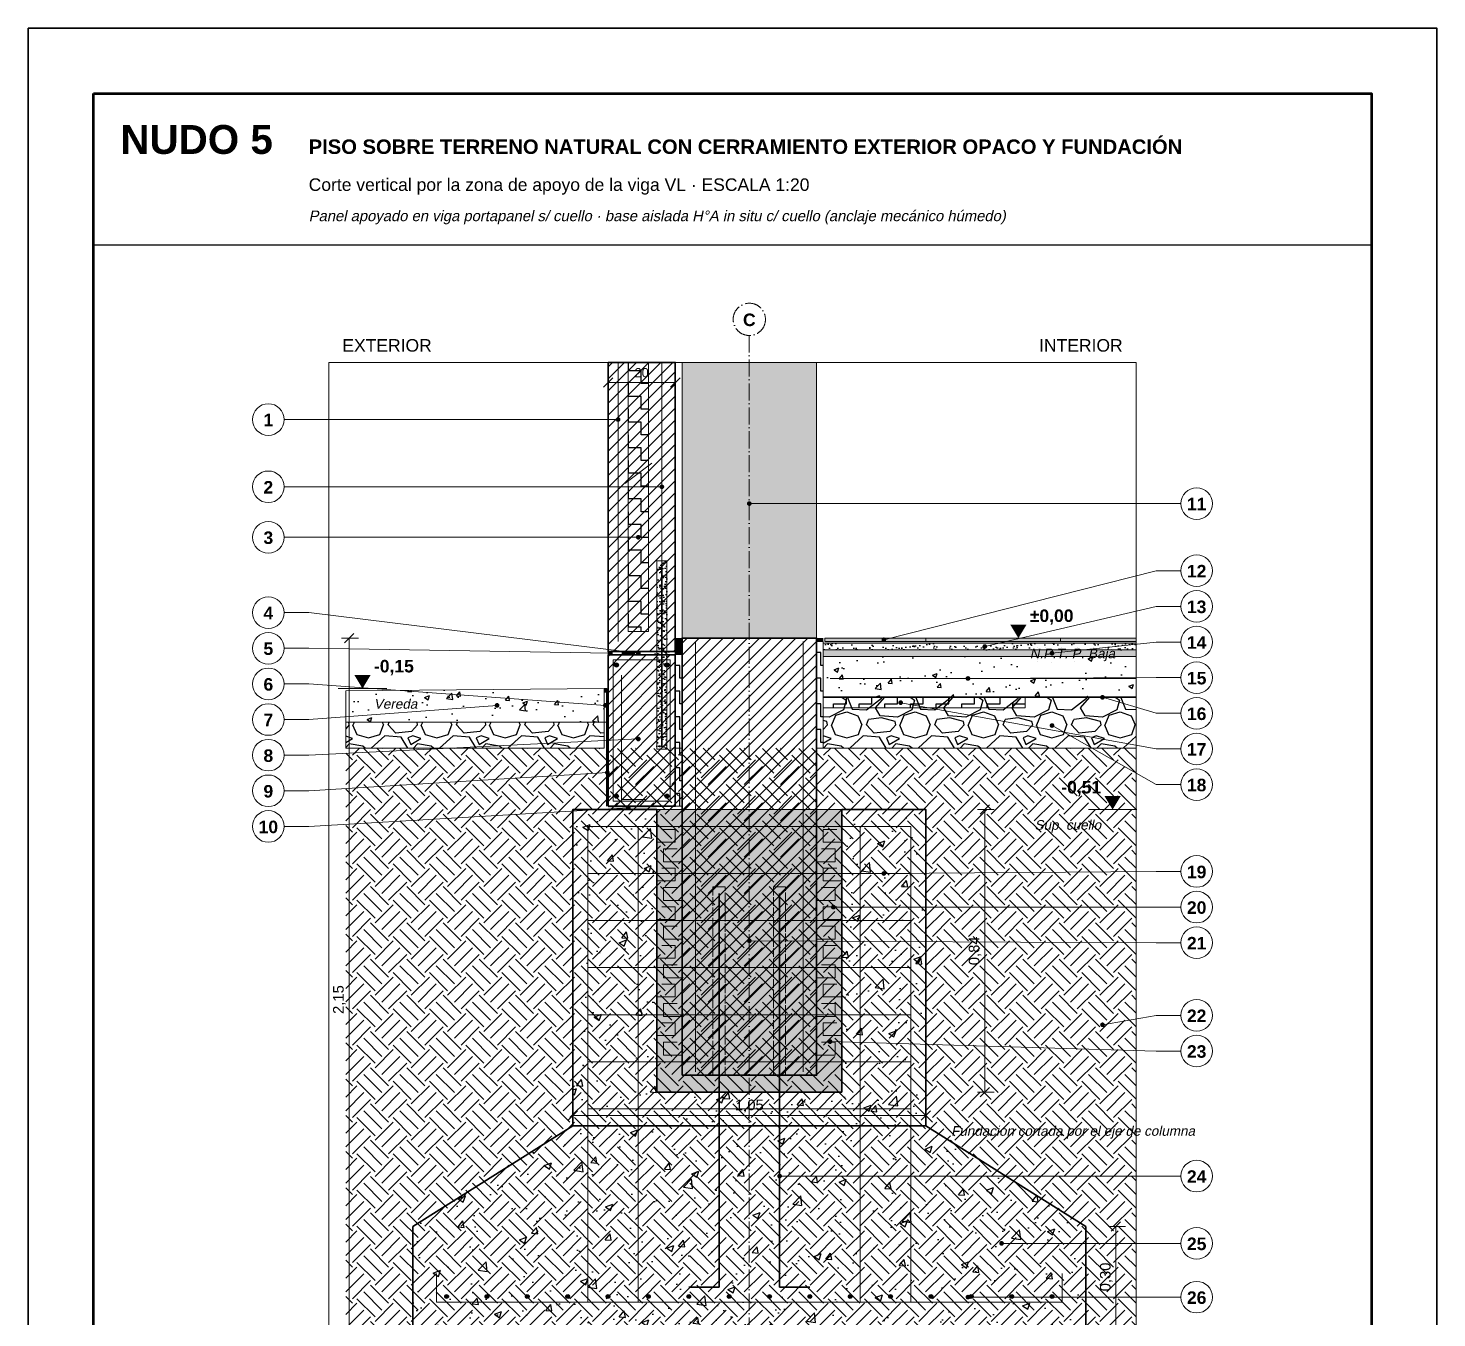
# Model space of a CAD drawing. Header units: millimetres. Extents: x 6 to 4194, y 6 to 5934.
# Drawn here: x 6 to 4194, y 2098 to 5934 of the extents above; entities that cross this region are included whole.
import ezdxf
from ezdxf.enums import TextEntityAlignment as Align

# ---------------------------------------------------------------- set-up
doc = ezdxf.new("R2010")
doc.units = ezdxf.units.MM
doc.header["$LTSCALE"] = 20
doc.linetypes.add('DASHDOT', pattern=[3.556, 2.54, -0.508, 0, -0.508])
doc.linetypes.add('DASHED', pattern=[1.524, 1.27, -0.254])
for name, color, linetype in [('A-AISLACION-EPS', 50, 'Continuous'), ('A-ARMADURAS', 14, 'Continuous'), ('A-BARRERAS-MEMBRANAS', 7, 'Continuous'), ('A-CONTORNOS', 7, 'Continuous'), ('A-GROUT', 251, 'Continuous'), ('A-HORMIGON-INSITU', 33, 'Continuous'), ('A-HORMIGON-PREMOLDEADO', 8, 'Continuous'), ('A-HORMIGON-SIMPLE', 9, 'Continuous'), ('A-MORTERO-CARPETAS', 252, 'Continuous'), ('A-NEOPRENO-SELLADORES', 7, 'Continuous'), ('A-PROYECCION-OCULTO', 8, 'DASHED'), ('A-SOLADOS', 31, 'Continuous'), ('A-TERRENO', 32, 'Continuous'), ('A-TOSCA', 42, 'Continuous'), ('A-VISTA', 8, 'Continuous'), ('X-COTAS', 3, 'Continuous'), ('X-EJES', 1, 'DASHDOT'), ('X-MARCO', 7, 'Continuous'), ('X-NIVELES', 7, 'Continuous'), ('X-REFERENCIAS', 1, 'Continuous'), ('X-TEXTOS', 7, 'Continuous')]:
    doc.layers.add(name, color=color, linetype=linetype)
doc.styles.add('ARIAL', font='arial.ttf')
doc.styles.add('ARIAL-B', font='arialbd.ttf')

msp = doc.modelspace()

# ---------------------------------------------------------------- hatches: boundary and pattern name
at = {"layer": 'A-AISLACION-EPS'}
h = msp.add_hatch(dxfattribs=at)
h.set_pattern_fill('ZIGZAG', color=256, scale=6, angle=90)
h.paths.add_polyline_path([(1790, 4940), (1790, 4140), (1850, 4140), (1850, 4940)])
h = msp.add_hatch(dxfattribs=at)
h.set_pattern_fill('ZIGZAG', color=256, scale=6, angle=90)
h.paths.add_polyline_path([(1930, 3793), (1950, 3793), (1950, 4110), (1930, 4110)])
h = msp.add_hatch(dxfattribs=at)
h.set_pattern_fill('ZIGZAG', color=256, scale=6, angle=90)
h.paths.add_polyline_path([(2350, 3793), (2370, 3793), (2370, 4110), (2350, 4110)])
h = msp.add_hatch(dxfattribs=at)
h.set_pattern_fill('ZIGZAG', color=256, scale=6, angle=90)
h.paths.add_polyline_path([(1718, 3870), (1726, 3870), (1726, 3970), (1718, 3970)])
h = msp.add_hatch(dxfattribs=at)
h.set_pattern_fill('ZIGZAG', color=256, scale=6)
h.paths.add_polyline_path([(2370, 3913), (2970, 3913), (2970, 3943), (2370, 3943)])
h = msp.add_hatch(dxfattribs=at)
h.set_pattern_fill('ZIGZAG', color=256, scale=6, angle=90)
h.paths.add_polyline_path([(1930, 3620), (1950, 3620), (1950, 3793), (1930, 3793)])
at = {"layer": 'A-ARMADURAS'}
h = msp.add_hatch(color=256, dxfattribs=at)
h.dxf.hatch_style = 1
h.paths.add_polyline_path([(1761, 4040), (1760.7, 4041.9), (1759.9, 4043.5), (1758.5, 4044.9), (1756.9, 4045.7), (1755, 4046), (1753.1, 4045.7), (1751.5, 4044.9), (1750.1, 4043.5), (1749.3, 4041.9), (1749, 4040), (1749.3, 4038.1), (1750.1, 4036.5), (1751.5, 4035.1), (1753.1, 4034.3), (1755, 4034), (1756.9, 4034.3), (1758.5, 4035.1), (1759.9, 4036.5), (1760.7, 4038.1)])
h = msp.add_hatch(color=256, dxfattribs=at)
h.dxf.hatch_style = 1
h.paths.add_polyline_path([(1911, 4040), (1910.7, 4041.9), (1909.9, 4043.5), (1908.5, 4044.9), (1906.9, 4045.7), (1905, 4046), (1903.1, 4045.7), (1901.5, 4044.9), (1900.1, 4043.5), (1899.3, 4041.9), (1899, 4040), (1899.3, 4038.1), (1900.1, 4036.5), (1901.5, 4035.1), (1903.1, 4034.3), (1905, 4034), (1906.9, 4034.3), (1908.5, 4035.1), (1909.9, 4036.5), (1910.7, 4038.1)])
h = msp.add_hatch(color=256, dxfattribs=at)
h.dxf.hatch_style = 1
h.paths.add_polyline_path([(1761, 3650), (1760.7, 3651.9), (1759.9, 3653.5), (1758.5, 3654.9), (1756.9, 3655.7), (1755, 3656), (1753.1, 3655.7), (1751.5, 3654.9), (1750.1, 3653.5), (1749.3, 3651.9), (1749, 3650), (1749.3, 3648.1), (1750.1, 3646.5), (1751.5, 3645.1), (1753.1, 3644.3), (1755, 3644), (1756.9, 3644.3), (1758.5, 3645.1), (1759.9, 3646.5), (1760.7, 3648.1)])
h = msp.add_hatch(color=256, dxfattribs=at)
h.dxf.hatch_style = 1
h.paths.add_polyline_path([(1911, 3650), (1910.7, 3651.9), (1909.9, 3653.5), (1908.5, 3654.9), (1906.9, 3655.7), (1905, 3656), (1903.1, 3655.7), (1901.5, 3654.9), (1900.1, 3653.5), (1899.3, 3651.9), (1899, 3650), (1899.3, 3648.1), (1900.1, 3646.5), (1901.5, 3645.1), (1903.1, 3644.3), (1905, 3644), (1906.9, 3644.3), (1908.5, 3645.1), (1909.9, 3646.5), (1910.7, 3648.1)])
h = msp.add_hatch(color=256, dxfattribs=at)
h.dxf.hatch_style = 1
h.paths.add_polyline_path([(1255.6, 2162), (1255.3, 2163.7), (1254.5, 2165.3), (1253.3, 2166.5), (1251.7, 2167.3), (1250, 2167.6), (1248.3, 2167.3), (1246.7, 2166.5), (1245.5, 2165.3), (1244.7, 2163.7), (1244.4, 2162), (1244.7, 2160.3), (1245.5, 2158.7), (1246.7, 2157.5), (1248.3, 2156.7), (1250, 2156.4), (1251.7, 2156.7), (1253.3, 2157.5), (1254.5, 2158.7), (1255.3, 2160.3)])
h = msp.add_hatch(color=256, dxfattribs=at)
h.dxf.hatch_style = 1
h.paths.add_polyline_path([(1375.6, 2162), (1375.3, 2163.7), (1374.5, 2165.3), (1373.3, 2166.5), (1371.7, 2167.3), (1370, 2167.6), (1368.3, 2167.3), (1366.7, 2166.5), (1365.5, 2165.3), (1364.7, 2163.7), (1364.4, 2162), (1364.7, 2160.3), (1365.5, 2158.7), (1366.7, 2157.5), (1368.3, 2156.7), (1370, 2156.4), (1371.7, 2156.7), (1373.3, 2157.5), (1374.5, 2158.7), (1375.3, 2160.3)])
h = msp.add_hatch(color=256, dxfattribs=at)
h.dxf.hatch_style = 1
h.paths.add_polyline_path([(1495.6, 2162), (1495.3, 2163.7), (1494.5, 2165.3), (1493.3, 2166.5), (1491.7, 2167.3), (1490, 2167.6), (1488.3, 2167.3), (1486.7, 2166.5), (1485.5, 2165.3), (1484.7, 2163.7), (1484.4, 2162), (1484.7, 2160.3), (1485.5, 2158.7), (1486.7, 2157.5), (1488.3, 2156.7), (1490, 2156.4), (1491.7, 2156.7), (1493.3, 2157.5), (1494.5, 2158.7), (1495.3, 2160.3)])
h = msp.add_hatch(color=256, dxfattribs=at)
h.dxf.hatch_style = 1
h.paths.add_polyline_path([(1615.6, 2162), (1615.3, 2163.7), (1614.5, 2165.3), (1613.3, 2166.5), (1611.7, 2167.3), (1610, 2167.6), (1608.3, 2167.3), (1606.7, 2166.5), (1605.5, 2165.3), (1604.7, 2163.7), (1604.4, 2162), (1604.7, 2160.3), (1605.5, 2158.7), (1606.7, 2157.5), (1608.3, 2156.7), (1610, 2156.4), (1611.7, 2156.7), (1613.3, 2157.5), (1614.5, 2158.7), (1615.3, 2160.3)])
h = msp.add_hatch(color=256, dxfattribs=at)
h.dxf.hatch_style = 1
h.paths.add_polyline_path([(1735.6, 2162), (1735.3, 2163.7), (1734.5, 2165.3), (1733.3, 2166.5), (1731.7, 2167.3), (1730, 2167.6), (1728.3, 2167.3), (1726.7, 2166.5), (1725.5, 2165.3), (1724.7, 2163.7), (1724.4, 2162), (1724.7, 2160.3), (1725.5, 2158.7), (1726.7, 2157.5), (1728.3, 2156.7), (1730, 2156.4), (1731.7, 2156.7), (1733.3, 2157.5), (1734.5, 2158.7), (1735.3, 2160.3)])
h = msp.add_hatch(color=256, dxfattribs=at)
h.dxf.hatch_style = 1
h.paths.add_polyline_path([(1855.6, 2162), (1855.3, 2163.7), (1854.5, 2165.3), (1853.3, 2166.5), (1851.7, 2167.3), (1850, 2167.6), (1848.3, 2167.3), (1846.7, 2166.5), (1845.5, 2165.3), (1844.7, 2163.7), (1844.4, 2162), (1844.7, 2160.3), (1845.5, 2158.7), (1846.7, 2157.5), (1848.3, 2156.7), (1850, 2156.4), (1851.7, 2156.7), (1853.3, 2157.5), (1854.5, 2158.7), (1855.3, 2160.3)])
h = msp.add_hatch(color=256, dxfattribs=at)
h.dxf.hatch_style = 1
h.paths.add_polyline_path([(1975.6, 2162), (1975.3, 2163.7), (1974.5, 2165.3), (1973.3, 2166.5), (1971.7, 2167.3), (1970, 2167.6), (1968.3, 2167.3), (1966.7, 2166.5), (1965.5, 2165.3), (1964.7, 2163.7), (1964.4, 2162), (1964.7, 2160.3), (1965.5, 2158.7), (1966.7, 2157.5), (1968.3, 2156.7), (1970, 2156.4), (1971.7, 2156.7), (1973.3, 2157.5), (1974.5, 2158.7), (1975.3, 2160.3)])
h = msp.add_hatch(color=256, dxfattribs=at)
h.dxf.hatch_style = 1
h.paths.add_polyline_path([(2095.6, 2162), (2095.3, 2163.7), (2094.5, 2165.3), (2093.3, 2166.5), (2091.7, 2167.3), (2090, 2167.6), (2088.3, 2167.3), (2086.7, 2166.5), (2085.5, 2165.3), (2084.7, 2163.7), (2084.4, 2162), (2084.7, 2160.3), (2085.5, 2158.7), (2086.7, 2157.5), (2088.3, 2156.7), (2090, 2156.4), (2091.7, 2156.7), (2093.3, 2157.5), (2094.5, 2158.7), (2095.3, 2160.3)])
h = msp.add_hatch(color=256, dxfattribs=at)
h.dxf.hatch_style = 1
h.paths.add_polyline_path([(2215.6, 2162), (2215.3, 2163.7), (2214.5, 2165.3), (2213.3, 2166.5), (2211.7, 2167.3), (2210, 2167.6), (2208.3, 2167.3), (2206.7, 2166.5), (2205.5, 2165.3), (2204.7, 2163.7), (2204.4, 2162), (2204.7, 2160.3), (2205.5, 2158.7), (2206.7, 2157.5), (2208.3, 2156.7), (2210, 2156.4), (2211.7, 2156.7), (2213.3, 2157.5), (2214.5, 2158.7), (2215.3, 2160.3)])
h = msp.add_hatch(color=256, dxfattribs=at)
h.dxf.hatch_style = 1
h.paths.add_polyline_path([(2335.6, 2162), (2335.3, 2163.7), (2334.5, 2165.3), (2333.3, 2166.5), (2331.7, 2167.3), (2330, 2167.6), (2328.3, 2167.3), (2326.7, 2166.5), (2325.5, 2165.3), (2324.7, 2163.7), (2324.4, 2162), (2324.7, 2160.3), (2325.5, 2158.7), (2326.7, 2157.5), (2328.3, 2156.7), (2330, 2156.4), (2331.7, 2156.7), (2333.3, 2157.5), (2334.5, 2158.7), (2335.3, 2160.3)])
h = msp.add_hatch(color=256, dxfattribs=at)
h.dxf.hatch_style = 1
h.paths.add_polyline_path([(2455.6, 2162), (2455.3, 2163.7), (2454.5, 2165.3), (2453.3, 2166.5), (2451.7, 2167.3), (2450, 2167.6), (2448.3, 2167.3), (2446.7, 2166.5), (2445.5, 2165.3), (2444.7, 2163.7), (2444.4, 2162), (2444.7, 2160.3), (2445.5, 2158.7), (2446.7, 2157.5), (2448.3, 2156.7), (2450, 2156.4), (2451.7, 2156.7), (2453.3, 2157.5), (2454.5, 2158.7), (2455.3, 2160.3)])
h = msp.add_hatch(color=256, dxfattribs=at)
h.dxf.hatch_style = 1
h.paths.add_polyline_path([(2575.6, 2162), (2575.3, 2163.7), (2574.5, 2165.3), (2573.3, 2166.5), (2571.7, 2167.3), (2570, 2167.6), (2568.3, 2167.3), (2566.7, 2166.5), (2565.5, 2165.3), (2564.7, 2163.7), (2564.4, 2162), (2564.7, 2160.3), (2565.5, 2158.7), (2566.7, 2157.5), (2568.3, 2156.7), (2570, 2156.4), (2571.7, 2156.7), (2573.3, 2157.5), (2574.5, 2158.7), (2575.3, 2160.3)])
h = msp.add_hatch(color=256, dxfattribs=at)
h.dxf.hatch_style = 1
h.paths.add_polyline_path([(2695.6, 2162), (2695.3, 2163.7), (2694.5, 2165.3), (2693.3, 2166.5), (2691.7, 2167.3), (2690, 2167.6), (2688.3, 2167.3), (2686.7, 2166.5), (2685.5, 2165.3), (2684.7, 2163.7), (2684.4, 2162), (2684.7, 2160.3), (2685.5, 2158.7), (2686.7, 2157.5), (2688.3, 2156.7), (2690, 2156.4), (2691.7, 2156.7), (2693.3, 2157.5), (2694.5, 2158.7), (2695.3, 2160.3)])
h = msp.add_hatch(color=256, dxfattribs=at)
h.dxf.hatch_style = 1
h.paths.add_polyline_path([(2815.6, 2162), (2815.3, 2163.7), (2814.5, 2165.3), (2813.3, 2166.5), (2811.7, 2167.3), (2810, 2167.6), (2808.3, 2167.3), (2806.7, 2166.5), (2805.5, 2165.3), (2804.7, 2163.7), (2804.4, 2162), (2804.7, 2160.3), (2805.5, 2158.7), (2806.7, 2157.5), (2808.3, 2156.7), (2810, 2156.4), (2811.7, 2156.7), (2813.3, 2157.5), (2814.5, 2158.7), (2815.3, 2160.3)])
h = msp.add_hatch(color=256, dxfattribs=at)
h.dxf.hatch_style = 1
h.paths.add_polyline_path([(2935.6, 2162), (2935.3, 2163.7), (2934.5, 2165.3), (2933.3, 2166.5), (2931.7, 2167.3), (2930, 2167.6), (2928.3, 2167.3), (2926.7, 2166.5), (2925.5, 2165.3), (2924.7, 2163.7), (2924.4, 2162), (2924.7, 2160.3), (2925.5, 2158.7), (2926.7, 2157.5), (2928.3, 2156.7), (2930, 2156.4), (2931.7, 2156.7), (2933.3, 2157.5), (2934.5, 2158.7), (2935.3, 2160.3)])
h = msp.add_hatch(color=256, dxfattribs=at)
h.dxf.hatch_style = 1
h.paths.add_polyline_path([(3055.6, 2162), (3055.3, 2163.7), (3054.5, 2165.3), (3053.3, 2166.5), (3051.7, 2167.3), (3050, 2167.6), (3048.3, 2167.3), (3046.7, 2166.5), (3045.5, 2165.3), (3044.7, 2163.7), (3044.4, 2162), (3044.7, 2160.3), (3045.5, 2158.7), (3046.7, 2157.5), (3048.3, 2156.7), (3050, 2156.4), (3051.7, 2156.7), (3053.3, 2157.5), (3054.5, 2158.7), (3055.3, 2160.3)])
at = {"layer": 'A-BARRERAS-MEMBRANAS', "true_color": 0x000000}
h = msp.add_hatch(color=18, dxfattribs=at)
h.dxf.hatch_style = 1
h.paths.add_polyline_path([(2370, 3943), (3300, 3943), (3300, 3945), (2370, 3945)])
at = {"layer": 'A-GROUT'}
h = msp.add_hatch(dxfattribs=at)
h.set_pattern_fill('AR-SAND', color=256, scale=0.4)
h.paths.add_polyline_path([(1875, 3790), (1905, 3790), (1905, 4350), (1875, 4350)])
h = msp.add_hatch(dxfattribs=at)
h.set_pattern_fill('AR-SAND', color=256, scale=0.4)
h.paths.add_polyline_path([(1875, 2770), (2425, 2770), (2425, 3610), (1875, 3610)])
at = {"layer": 'A-HORMIGON-INSITU'}
h = msp.add_hatch(dxfattribs=at)
h.set_pattern_fill('AR-CONC', color=256, scale=1.2)
h.paths.add_polyline_path([(1625, 2670), (2675, 2670), (2675, 3610), (2425, 3610), (2425, 2770), (1875, 2770), (1875, 3610), (1625, 3610)])
h = msp.add_hatch(dxfattribs=at)
h.set_pattern_fill('AR-CONC', color=256, scale=1.2)
h.paths.add_polyline_path([(1150, 2070), (3150, 2070), (3150, 2370), (2675, 2670), (1625, 2670), (1150, 2370)])
at = {"layer": 'A-HORMIGON-PREMOLDEADO'}
h = msp.add_hatch(dxfattribs=at)
h.set_pattern_fill('ANSI31', color=256, scale=8)
h.paths.add_polyline_path([(1730, 4940), (1730, 4080), (1930, 4080), (1930, 4940)])
h = msp.add_hatch(dxfattribs=at)
h.set_pattern_fill('ANSI31', color=256, scale=8)
h.paths.add_polyline_path([(1950, 2820), (2350, 2820), (2350, 4120), (1950, 4120)])
h = msp.add_hatch(dxfattribs=at)
h.set_pattern_fill('ANSI31', color=256, scale=8)
h.paths.add_polyline_path([(1730, 3620), (1930, 3620), (1930, 4070), (1730, 4070)])
at = {"layer": 'A-HORMIGON-SIMPLE'}
h = msp.add_hatch(dxfattribs=at)
h.set_pattern_fill('AR-CONC', color=256, scale=0.8)
h.paths.add_polyline_path([(2370, 3945), (3300, 3945), (3300, 4065), (2370, 4065)])
h = msp.add_hatch(dxfattribs=at)
h.set_pattern_fill('AR-CONC', color=256, scale=0.8)
h.paths.add_polyline_path([(950, 3870), (1718, 3870), (1718, 3970), (950, 3963)])
at = {"layer": 'A-MORTERO-CARPETAS'}
h = msp.add_hatch(dxfattribs=at)
h.set_pattern_fill('AR-SAND', color=256, scale=0.6)
h.paths.add_polyline_path([(2370, 4085), (3300, 4085), (3300, 4105), (2370, 4105)])
at = {"layer": 'A-MORTERO-CARPETAS', "true_color": 0x8d8d8d}
h = msp.add_hatch(color=252, dxfattribs=at)
h.dxf.hatch_style = 1
h.paths.add_polyline_path([(2375, 4105), (3300, 4105), (3300, 4110), (2375, 4110)])
at = {"layer": 'A-MORTERO-CARPETAS'}
h = msp.add_hatch(dxfattribs=at)
h.set_pattern_fill('AR-SAND', color=256, scale=0.6)
h.paths.add_polyline_path([(1730, 4070), (1930, 4070), (1930, 4080), (1730, 4080)])
h = msp.add_hatch(dxfattribs=at)
h.set_pattern_fill('AR-SAND', color=256, scale=0.4)
h.paths.add_polyline_path([(2370, 4065), (3300, 4065), (3300, 4085), (2370, 4085)])
at = {"layer": 'A-NEOPRENO-SELLADORES', "true_color": 0x111111}
h = msp.add_hatch(color=250, dxfattribs=at)
h.dxf.hatch_style = 1
h.paths.add_polyline_path([(1930, 4070), (1950, 4070), (1950, 4120), (1930, 4120)])
h = msp.add_hatch(color=250, dxfattribs=at)
h.dxf.hatch_style = 1
h.paths.add_polyline_path([(1930, 4110), (1950, 4110), (1950, 4120), (1930, 4120)])
h = msp.add_hatch(color=250, dxfattribs=at)
h.dxf.hatch_style = 1
h.paths.add_polyline_path([(2350, 4110), (2370, 4110), (2370, 4120), (2350, 4120)])
h = msp.add_hatch(color=250, dxfattribs=at)
h.dxf.hatch_style = 1
h.paths.add_polyline_path([(1730, 4070), (1744, 4070), (1744, 4080), (1730, 4080)])
h = msp.add_hatch(color=250, dxfattribs=at)
h.dxf.hatch_style = 1
h.paths.add_polyline_path([(1770, 4070), (1810, 4070), (1810, 4080), (1770, 4080)])
h = msp.add_hatch(color=250, dxfattribs=at)
h.dxf.hatch_style = 1
h.paths.add_polyline_path([(1718, 3958), (1726, 3958), (1726, 3970), (1718, 3970)])
h = msp.add_hatch(color=250, dxfattribs=at)
h.dxf.hatch_style = 1
h.paths.add_polyline_path([(1730, 3610), (1875, 3610), (1875, 3620), (1730, 3620)])
at = {"layer": 'A-SOLADOS', "true_color": 0xcdbb9c}
h = msp.add_hatch(color=9, dxfattribs=at)
h.dxf.hatch_style = 1
h.paths.add_polyline_path([(2375, 4110), (3300, 4110), (3300, 4120), (2375, 4120)])
at = {"layer": 'A-TERRENO'}
h = msp.add_hatch(dxfattribs=at)
h.set_pattern_fill('EARTH', color=256, scale=12, angle=45)
h.paths.add_polyline_path([(950, 1940), (3300, 1940), (3300, 3793), (950, 3793)])
at = {"layer": 'A-TOSCA'}
h = msp.add_hatch(dxfattribs=at)
h.set_pattern_fill('GRAVEL', color=256, scale=8)
h.paths.add_polyline_path([(2370, 3793), (3300, 3793), (3300, 3943), (2370, 3943)])
h = msp.add_hatch(dxfattribs=at)
h.set_pattern_fill('GRAVEL', color=256, scale=8)
h.paths.add_polyline_path([(950, 3793), (1718, 3793), (1718, 3870), (950, 3870)])
at = {"layer": 'A-VISTA', "true_color": 0xeceeef}
h = msp.add_hatch(color=7, dxfattribs=at)
h.dxf.hatch_style = 1
h.paths.add_polyline_path([(1950, 4940), (1950, 4120), (2350, 4120), (2350, 4940)])
at = {"layer": 'X-NIVELES'}
h = msp.add_hatch(color=7, dxfattribs=at)
h.dxf.hatch_style = 1
h.paths.add_polyline_path([(2950, 4120), (2926, 4160), (2974, 4160)])
h = msp.add_hatch(color=7, dxfattribs=at)
h.dxf.hatch_style = 1
h.paths.add_polyline_path([(1000, 3970), (976, 4010), (1024, 4010)])
h = msp.add_hatch(color=7, dxfattribs=at)
h.dxf.hatch_style = 1
h.paths.add_polyline_path([(3230, 3610), (3206, 3650), (3254, 3650)])
at = {"layer": 'X-REFERENCIAS'}
h = msp.add_hatch(color=7, dxfattribs=at)
h.dxf.hatch_style = 1
h.paths.add_polyline_path([(1767, 4770), (1766.7, 4772.2), (1765.7, 4774.1), (1764.1, 4775.7), (1762.2, 4776.7), (1760, 4777), (1757.8, 4776.7), (1755.9, 4775.7), (1754.3, 4774.1), (1753.3, 4772.2), (1753, 4770), (1753.3, 4767.8), (1754.3, 4765.9), (1755.9, 4764.3), (1757.8, 4763.3), (1760, 4763), (1762.2, 4763.3), (1764.1, 4764.3), (1765.7, 4765.9), (1766.7, 4767.8)])
h = msp.add_hatch(color=7, dxfattribs=at)
h.dxf.hatch_style = 1
h.paths.add_polyline_path([(1897, 4570), (1896.7, 4572.2), (1895.7, 4574.1), (1894.1, 4575.7), (1892.2, 4576.7), (1890, 4577), (1887.8, 4576.7), (1885.9, 4575.7), (1884.3, 4574.1), (1883.3, 4572.2), (1883, 4570), (1883.3, 4567.8), (1884.3, 4565.9), (1885.9, 4564.3), (1887.8, 4563.3), (1890, 4563), (1892.2, 4563.3), (1894.1, 4564.3), (1895.7, 4565.9), (1896.7, 4567.8)])
h = msp.add_hatch(color=7, dxfattribs=at)
h.dxf.hatch_style = 1
h.paths.add_polyline_path([(2157, 4520), (2156.7, 4522.2), (2155.7, 4524.1), (2154.1, 4525.7), (2152.2, 4526.7), (2150, 4527), (2147.8, 4526.7), (2145.9, 4525.7), (2144.3, 4524.1), (2143.3, 4522.2), (2143, 4520), (2143.3, 4517.8), (2144.3, 4515.9), (2145.9, 4514.3), (2147.8, 4513.3), (2150, 4513), (2152.2, 4513.3), (2154.1, 4514.3), (2155.7, 4515.9), (2156.7, 4517.8)])
h = msp.add_hatch(color=7, dxfattribs=at)
h.dxf.hatch_style = 1
h.paths.add_polyline_path([(1827, 4420), (1826.7, 4422.2), (1825.7, 4424.1), (1824.1, 4425.7), (1822.2, 4426.7), (1820, 4427), (1817.8, 4426.7), (1815.9, 4425.7), (1814.3, 4424.1), (1813.3, 4422.2), (1813, 4420), (1813.3, 4417.8), (1814.3, 4415.9), (1815.9, 4414.3), (1817.8, 4413.3), (1820, 4413), (1822.2, 4413.3), (1824.1, 4414.3), (1825.7, 4415.9), (1826.7, 4417.8)])
h = msp.add_hatch(color=7, dxfattribs=at)
h.dxf.hatch_style = 1
h.paths.add_polyline_path([(2557, 4115), (2556.7, 4117.2), (2555.7, 4119.1), (2554.1, 4120.7), (2552.2, 4121.7), (2550, 4122), (2547.8, 4121.7), (2545.9, 4120.7), (2544.3, 4119.1), (2543.3, 4117.2), (2543, 4115), (2543.3, 4112.8), (2544.3, 4110.9), (2545.9, 4109.3), (2547.8, 4108.3), (2550, 4108), (2552.2, 4108.3), (2554.1, 4109.3), (2555.7, 4110.9), (2556.7, 4112.8)])
h = msp.add_hatch(color=7, dxfattribs=at)
h.dxf.hatch_style = 1
h.paths.add_polyline_path([(1744, 4075), (1743.7, 4077.2), (1742.7, 4079.1), (1741.1, 4080.7), (1739.2, 4081.7), (1737, 4082), (1734.8, 4081.7), (1732.9, 4080.7), (1731.3, 4079.1), (1730.3, 4077.2), (1730, 4075), (1730.3, 4072.8), (1731.3, 4070.9), (1732.9, 4069.3), (1734.8, 4068.3), (1737, 4068), (1739.2, 4068.3), (1741.1, 4069.3), (1742.7, 4070.9), (1743.7, 4072.8)])
h = msp.add_hatch(color=7, dxfattribs=at)
h.dxf.hatch_style = 1
h.paths.add_polyline_path([(1827, 4075), (1826.7, 4077.2), (1825.7, 4079.1), (1824.1, 4080.7), (1822.2, 4081.7), (1820, 4082), (1817.8, 4081.7), (1815.9, 4080.7), (1814.3, 4079.1), (1813.3, 4077.2), (1813, 4075), (1813.3, 4072.8), (1814.3, 4070.9), (1815.9, 4069.3), (1817.8, 4068.3), (1820, 4068), (1822.2, 4068.3), (1824.1, 4069.3), (1825.7, 4070.9), (1826.7, 4072.8)])
h = msp.add_hatch(color=7, dxfattribs=at)
h.dxf.hatch_style = 1
h.paths.add_polyline_path([(2857, 4095), (2856.7, 4097.2), (2855.7, 4099.1), (2854.1, 4100.7), (2852.2, 4101.7), (2850, 4102), (2847.8, 4101.7), (2845.9, 4100.7), (2844.3, 4099.1), (2843.3, 4097.2), (2843, 4095), (2843.3, 4092.8), (2844.3, 4090.9), (2845.9, 4089.3), (2847.8, 4088.3), (2850, 4088), (2852.2, 4088.3), (2854.1, 4089.3), (2855.7, 4090.9), (2856.7, 4092.8)])
h = msp.add_hatch(color=7, dxfattribs=at)
h.dxf.hatch_style = 1
h.paths.add_polyline_path([(3057, 4075), (3056.7, 4077.2), (3055.7, 4079.1), (3054.1, 4080.7), (3052.2, 4081.7), (3050, 4082), (3047.8, 4081.7), (3045.9, 4080.7), (3044.3, 4079.1), (3043.3, 4077.2), (3043, 4075), (3043.3, 4072.8), (3044.3, 4070.9), (3045.9, 4069.3), (3047.8, 4068.3), (3050, 4068), (3052.2, 4068.3), (3054.1, 4069.3), (3055.7, 4070.9), (3056.7, 4072.8)])
h = msp.add_hatch(color=7, dxfattribs=at)
h.dxf.hatch_style = 1
h.paths.add_polyline_path([(2807, 4000), (2806.7, 4002.2), (2805.7, 4004.1), (2804.1, 4005.7), (2802.2, 4006.7), (2800, 4007), (2797.8, 4006.7), (2795.9, 4005.7), (2794.3, 4004.1), (2793.3, 4002.2), (2793, 4000), (2793.3, 3997.8), (2794.3, 3995.9), (2795.9, 3994.3), (2797.8, 3993.3), (2800, 3993), (2802.2, 3993.3), (2804.1, 3994.3), (2805.7, 3995.9), (2806.7, 3997.8)])
h = msp.add_hatch(color=7, dxfattribs=at)
h.dxf.hatch_style = 1
h.paths.add_polyline_path([(3207, 3944), (3206.7, 3946.2), (3205.7, 3948.1), (3204.1, 3949.7), (3202.2, 3950.7), (3200, 3951), (3197.8, 3950.7), (3195.9, 3949.7), (3194.3, 3948.1), (3193.3, 3946.2), (3193, 3944), (3193.3, 3941.8), (3194.3, 3939.9), (3195.9, 3938.3), (3197.8, 3937.3), (3200, 3937), (3202.2, 3937.3), (3204.1, 3938.3), (3205.7, 3939.9), (3206.7, 3941.8)])
h = msp.add_hatch(color=7, dxfattribs=at)
h.dxf.hatch_style = 1
h.paths.add_polyline_path([(1407, 3920), (1406.7, 3922.2), (1405.7, 3924.1), (1404.1, 3925.7), (1402.2, 3926.7), (1400, 3927), (1397.8, 3926.7), (1395.9, 3925.7), (1394.3, 3924.1), (1393.3, 3922.2), (1393, 3920), (1393.3, 3917.8), (1394.3, 3915.9), (1395.9, 3914.3), (1397.8, 3913.3), (1400, 3913), (1402.2, 3913.3), (1404.1, 3914.3), (1405.7, 3915.9), (1406.7, 3917.8)])
h = msp.add_hatch(color=7, dxfattribs=at)
h.dxf.hatch_style = 1
h.paths.add_polyline_path([(1729, 3920), (1728.7, 3922.2), (1727.7, 3924.1), (1726.1, 3925.7), (1724.2, 3926.7), (1722, 3927), (1719.8, 3926.7), (1717.9, 3925.7), (1716.3, 3924.1), (1715.3, 3922.2), (1715, 3920), (1715.3, 3917.8), (1716.3, 3915.9), (1717.9, 3914.3), (1719.8, 3913.3), (1722, 3913), (1724.2, 3913.3), (1726.1, 3914.3), (1727.7, 3915.9), (1728.7, 3917.8)])
h = msp.add_hatch(color=7, dxfattribs=at)
h.dxf.hatch_style = 1
h.paths.add_polyline_path([(2607, 3928), (2606.7, 3930.2), (2605.7, 3932.1), (2604.1, 3933.7), (2602.2, 3934.7), (2600, 3935), (2597.8, 3934.7), (2595.9, 3933.7), (2594.3, 3932.1), (2593.3, 3930.2), (2593, 3928), (2593.3, 3925.8), (2594.3, 3923.9), (2595.9, 3922.3), (2597.8, 3921.3), (2600, 3921), (2602.2, 3921.3), (2604.1, 3922.3), (2605.7, 3923.9), (2606.7, 3925.8)])
h = msp.add_hatch(color=7, dxfattribs=at)
h.dxf.hatch_style = 1
h.paths.add_polyline_path([(3057, 3860), (3056.7, 3862.2), (3055.7, 3864.1), (3054.1, 3865.7), (3052.2, 3866.7), (3050, 3867), (3047.8, 3866.7), (3045.9, 3865.7), (3044.3, 3864.1), (3043.3, 3862.2), (3043, 3860), (3043.3, 3857.8), (3044.3, 3855.9), (3045.9, 3854.3), (3047.8, 3853.3), (3050, 3853), (3052.2, 3853.3), (3054.1, 3854.3), (3055.7, 3855.9), (3056.7, 3857.8)])
h = msp.add_hatch(color=7, dxfattribs=at)
h.dxf.hatch_style = 1
h.paths.add_polyline_path([(1827, 3820), (1826.7, 3822.2), (1825.7, 3824.1), (1824.1, 3825.7), (1822.2, 3826.7), (1820, 3827), (1817.8, 3826.7), (1815.9, 3825.7), (1814.3, 3824.1), (1813.3, 3822.2), (1813, 3820), (1813.3, 3817.8), (1814.3, 3815.9), (1815.9, 3814.3), (1817.8, 3813.3), (1820, 3813), (1822.2, 3813.3), (1824.1, 3814.3), (1825.7, 3815.9), (1826.7, 3817.8)])
h = msp.add_hatch(color=7, dxfattribs=at)
h.dxf.hatch_style = 1
h.paths.add_polyline_path([(1735, 3720), (1734.7, 3722.2), (1733.7, 3724.1), (1732.1, 3725.7), (1730.2, 3726.7), (1728, 3727), (1725.8, 3726.7), (1723.9, 3725.7), (1722.3, 3724.1), (1721.3, 3722.2), (1721, 3720), (1721.3, 3717.8), (1722.3, 3715.9), (1723.9, 3714.3), (1725.8, 3713.3), (1728, 3713), (1730.2, 3713.3), (1732.1, 3714.3), (1733.7, 3715.9), (1734.7, 3717.8)])
h = msp.add_hatch(color=7, dxfattribs=at)
h.dxf.hatch_style = 1
h.paths.add_polyline_path([(1797, 3615), (1796.7, 3617.2), (1795.7, 3619.1), (1794.1, 3620.7), (1792.2, 3621.7), (1790, 3622), (1787.8, 3621.7), (1785.9, 3620.7), (1784.3, 3619.1), (1783.3, 3617.2), (1783, 3615), (1783.3, 3612.8), (1784.3, 3610.9), (1785.9, 3609.3), (1787.8, 3608.3), (1790, 3608), (1792.2, 3608.3), (1794.1, 3609.3), (1795.7, 3610.9), (1796.7, 3612.8)])
h = msp.add_hatch(color=7, dxfattribs=at)
h.dxf.hatch_style = 1
h.paths.add_polyline_path([(2557, 3420), (2556.7, 3422.2), (2555.7, 3424.1), (2554.1, 3425.7), (2552.2, 3426.7), (2550, 3427), (2547.8, 3426.7), (2545.9, 3425.7), (2544.3, 3424.1), (2543.3, 3422.2), (2543, 3420), (2543.3, 3417.8), (2544.3, 3415.9), (2545.9, 3414.3), (2547.8, 3413.3), (2550, 3413), (2552.2, 3413.3), (2554.1, 3414.3), (2555.7, 3415.9), (2556.7, 3417.8)])
h = msp.add_hatch(color=7, dxfattribs=at)
h.dxf.hatch_style = 1
h.paths.add_polyline_path([(2407, 3320), (2406.7, 3322.2), (2405.7, 3324.1), (2404.1, 3325.7), (2402.2, 3326.7), (2400, 3327), (2397.8, 3326.7), (2395.9, 3325.7), (2394.3, 3324.1), (2393.3, 3322.2), (2393, 3320), (2393.3, 3317.8), (2394.3, 3315.9), (2395.9, 3314.3), (2397.8, 3313.3), (2400, 3313), (2402.2, 3313.3), (2404.1, 3314.3), (2405.7, 3315.9), (2406.7, 3317.8)])
h = msp.add_hatch(color=7, dxfattribs=at)
h.dxf.hatch_style = 1
h.paths.add_polyline_path([(2157, 3220), (2156.7, 3222.2), (2155.7, 3224.1), (2154.1, 3225.7), (2152.2, 3226.7), (2150, 3227), (2147.8, 3226.7), (2145.9, 3225.7), (2144.3, 3224.1), (2143.3, 3222.2), (2143, 3220), (2143.3, 3217.8), (2144.3, 3215.9), (2145.9, 3214.3), (2147.8, 3213.3), (2150, 3213), (2152.2, 3213.3), (2154.1, 3214.3), (2155.7, 3215.9), (2156.7, 3217.8)])
h = msp.add_hatch(color=7, dxfattribs=at)
h.dxf.hatch_style = 1
h.paths.add_polyline_path([(3207, 2970), (3206.7, 2972.2), (3205.7, 2974.1), (3204.1, 2975.7), (3202.2, 2976.7), (3200, 2977), (3197.8, 2976.7), (3195.9, 2975.7), (3194.3, 2974.1), (3193.3, 2972.2), (3193, 2970), (3193.3, 2967.8), (3194.3, 2965.9), (3195.9, 2964.3), (3197.8, 2963.3), (3200, 2963), (3202.2, 2963.3), (3204.1, 2964.3), (3205.7, 2965.9), (3206.7, 2967.8)])
h = msp.add_hatch(color=7, dxfattribs=at)
h.dxf.hatch_style = 1
h.paths.add_polyline_path([(2397, 2920), (2396.7, 2922.2), (2395.7, 2924.1), (2394.1, 2925.7), (2392.2, 2926.7), (2390, 2927), (2387.8, 2926.7), (2385.9, 2925.7), (2384.3, 2924.1), (2383.3, 2922.2), (2383, 2920), (2383.3, 2917.8), (2384.3, 2915.9), (2385.9, 2914.3), (2387.8, 2913.3), (2390, 2913), (2392.2, 2913.3), (2394.1, 2914.3), (2395.7, 2915.9), (2396.7, 2917.8)])
h = msp.add_hatch(color=7, dxfattribs=at)
h.dxf.hatch_style = 1
h.paths.add_polyline_path([(2247, 2520), (2246.7, 2522.2), (2245.7, 2524.1), (2244.1, 2525.7), (2242.2, 2526.7), (2240, 2527), (2237.8, 2526.7), (2235.9, 2525.7), (2234.3, 2524.1), (2233.3, 2522.2), (2233, 2520), (2233.3, 2517.8), (2234.3, 2515.9), (2235.9, 2514.3), (2237.8, 2513.3), (2240, 2513), (2242.2, 2513.3), (2244.1, 2514.3), (2245.7, 2515.9), (2246.7, 2517.8)])
h = msp.add_hatch(color=7, dxfattribs=at)
h.dxf.hatch_style = 1
h.paths.add_polyline_path([(2907, 2320), (2906.7, 2322.2), (2905.7, 2324.1), (2904.1, 2325.7), (2902.2, 2326.7), (2900, 2327), (2897.8, 2326.7), (2895.9, 2325.7), (2894.3, 2324.1), (2893.3, 2322.2), (2893, 2320), (2893.3, 2317.8), (2894.3, 2315.9), (2895.9, 2314.3), (2897.8, 2313.3), (2900, 2313), (2902.2, 2313.3), (2904.1, 2314.3), (2905.7, 2315.9), (2906.7, 2317.8)])
h = msp.add_hatch(color=7, dxfattribs=at)
h.dxf.hatch_style = 1
h.paths.add_polyline_path([(2807, 2160), (2806.7, 2162.2), (2805.7, 2164.1), (2804.1, 2165.7), (2802.2, 2166.7), (2800, 2167), (2797.8, 2166.7), (2795.9, 2165.7), (2794.3, 2164.1), (2793.3, 2162.2), (2793, 2160), (2793.3, 2157.8), (2794.3, 2155.9), (2795.9, 2154.3), (2797.8, 2153.3), (2800, 2153), (2802.2, 2153.3), (2804.1, 2154.3), (2805.7, 2155.9), (2806.7, 2157.8)])

# ---------------------------------------------------------------- linework, layer by layer
at = {"layer": 'A-ARMADURAS', "lineweight": 13}
for points in [[(1760, 4110), (1760, 4940)], [(1890, 4110), (1890, 4940)], [(1990, 2830), (1990, 4110)], [(2310, 2830), (2310, 4110)], [(1745, 3635), (1915, 3635), (1915, 4055), (1745, 4055), (1745, 3635)], [(2390, 4000), (3300, 4000)], [(1670, 3560), (2630, 3560)], [(1670, 3420), (2630, 3420)], [(1670, 3280), (2630, 3280)], [(1670, 3140), (2630, 3140)], [(1670, 3000), (2630, 3000)], [(1670, 2860), (2630, 2860)], [(1670, 2720), (2630, 2720)]]:
    msp.add_lwpolyline(points, dxfattribs=at)
at = {"layer": 'A-ARMADURAS', "lineweight": 20}
for points in [[(1770, 4010), (1770, 3640), (1840, 3640)], [(1220, 2230), (1220, 2145), (3080, 2145), (3080, 2230)]]:
    msp.add_lwpolyline(points, dxfattribs=at)
at = {"layer": 'A-ARMADURAS', "lineweight": 18}
for points in [[(1710, 2145), (1670, 2145), (1670, 3560)], [(1860, 2145), (1820, 2145), (1820, 3560)], [(2440, 2145), (2480, 2145), (2480, 3560)], [(2590, 2145), (2630, 2145), (2630, 3560)], [(1875, 3513), (1930, 3513), (1930, 3551), (1890, 3551)], [(2425, 3513), (2370, 3513), (2370, 3551), (2410, 3551)], [(1950, 3455), (1895, 3455), (1895, 3493), (1935, 3493)], [(2350, 3455), (2405, 3455), (2405, 3493), (2365, 3493)], [(1875, 3398), (1930, 3398), (1930, 3436), (1890, 3436)], [(2425, 3398), (2370, 3398), (2370, 3436), (2410, 3436)], [(1950, 3340), (1895, 3340), (1895, 3378), (1935, 3378)], [(2350, 3340), (2405, 3340), (2405, 3378), (2365, 3378)], [(1875, 3283), (1930, 3283), (1930, 3321), (1890, 3321)], [(2425, 3283), (2370, 3283), (2370, 3321), (2410, 3321)], [(1950, 3225), (1895, 3225), (1895, 3263), (1935, 3263)], [(2350, 3225), (2405, 3225), (2405, 3263), (2365, 3263)], [(1875, 3168), (1930, 3168), (1930, 3206), (1890, 3206)], [(2425, 3168), (2370, 3168), (2370, 3206), (2410, 3206)], [(1950, 3110), (1895, 3110), (1895, 3148), (1935, 3148)], [(2350, 3110), (2405, 3110), (2405, 3148), (2365, 3148)], [(1875, 3053), (1930, 3053), (1930, 3091), (1890, 3091)], [(2425, 3053), (2370, 3053), (2370, 3091), (2410, 3091)], [(1950, 2995), (1895, 2995), (1895, 3033), (1935, 3033)], [(2350, 2995), (2405, 2995), (2405, 3033), (2365, 3033)], [(1875, 2938), (1930, 2938), (1930, 2976), (1890, 2976)], [(2425, 2938), (2370, 2938), (2370, 2976), (2410, 2976)], [(1950, 2880), (1895, 2880), (1895, 2918), (1935, 2918)], [(2350, 2880), (2405, 2880), (2405, 2918), (2365, 2918)]]:
    msp.add_lwpolyline(points, dxfattribs=at)
at = {"layer": 'A-ARMADURAS', "lineweight": 30}
for points in [[(1970, 2190), (2060, 2190), (2060, 3360)], [(2330, 2190), (2240, 2190), (2240, 3360)]]:
    msp.add_lwpolyline(points, dxfattribs=at)
at = {"layer": 'A-ARMADURAS'}
for centre, radius in [((1755, 4040), 6), ((1905, 4040), 6), ((1755, 3650), 6), ((1905, 3650), 6), ((1250, 2162), 5.6), ((1370, 2162), 5.6), ((1490, 2162), 5.6), ((1610, 2162), 5.6), ((1730, 2162), 5.6), ((1850, 2162), 5.6), ((1970, 2162), 5.6), ((2090, 2162), 5.6), ((2210, 2162), 5.6), ((2330, 2162), 5.6), ((2450, 2162), 5.6), ((2570, 2162), 5.6), ((2690, 2162), 5.6), ((2810, 2162), 5.6), ((2930, 2162), 5.6), ((3050, 2162), 5.6)]:
    msp.add_circle(centre, radius, dxfattribs=at)
at = {"layer": 'A-CONTORNOS', "lineweight": 35}
for points in [[(1730, 4940), (1730, 4080), (1930, 4080), (1930, 4940)], [(1950, 2820), (2350, 2820), (2350, 4120), (1950, 4120)], [(1730, 3620), (1930, 3620), (1930, 4070), (1730, 4070)], [(1625, 2670), (2675, 2670), (2675, 3610), (2425, 3610), (2425, 2770), (1875, 2770), (1875, 3610), (1625, 3610)], [(1150, 2070), (3150, 2070), (3150, 2370), (2675, 2670), (1625, 2670), (1150, 2370)]]:
    msp.add_lwpolyline(points, close=True, dxfattribs=at)
at = {"layer": 'A-CONTORNOS', "lineweight": 13}
for points in [[(1790, 4940), (1790, 4140), (1850, 4140), (1850, 4940)], [(1875, 3790), (1905, 3790), (1905, 4350), (1875, 4350)], [(1718, 3870), (1726, 3870), (1726, 3970), (1718, 3970)], [(2370, 3913), (2970, 3913), (2970, 3943), (2370, 3943)]]:
    msp.add_lwpolyline(points, close=True, dxfattribs=at)
at = {"layer": 'A-CONTORNOS', "lineweight": 18}
for points in [[(1780, 4580), (1860, 4640)], [(950, 3793), (1636, 3793)]]:
    msp.add_lwpolyline(points, dxfattribs=at)
at = {"layer": 'A-CONTORNOS', "lineweight": 30}
msp.add_lwpolyline([(1890, 3800), (1890, 4340)], dxfattribs=at)
at = {"layer": 'A-CONTORNOS', "lineweight": 18}
for points in [[(1930, 3793), (1950, 3793), (1950, 4110), (1930, 4110)], [(2350, 3793), (2370, 3793), (2370, 4110), (2350, 4110)], [(2370, 4085), (3300, 4085), (3300, 4105), (2370, 4105)], [(2375, 4110), (3300, 4110), (3300, 4120), (2375, 4120)], [(1730, 4070), (1930, 4070), (1930, 4080), (1730, 4080)], [(2370, 4065), (3300, 4065), (3300, 4085), (2370, 4085)], [(2370, 3945), (3300, 3945), (3300, 4065), (2370, 4065)], [(950, 3870), (1718, 3870), (1718, 3970), (950, 3963)], [(2370, 3793), (3300, 3793), (3300, 3943), (2370, 3943)], [(950, 3793), (1718, 3793), (1718, 3870), (950, 3870)], [(1930, 3620), (1950, 3620), (1950, 3793), (1930, 3793)], [(1875, 2770), (2425, 2770), (2425, 3610), (1875, 3610)]]:
    msp.add_lwpolyline(points, close=True, dxfattribs=at)
at = {"layer": 'A-CONTORNOS', "lineweight": 13}
for points in [[(2675, 4110), (2675, 4120)], [(3075, 4110), (3075, 4120)]]:
    msp.add_lwpolyline(points, dxfattribs=at)
at = {"layer": 'A-CONTORNOS', "lineweight": 50}
msp.add_lwpolyline([(1728, 3620), (1728, 3960)], dxfattribs=at)
at = {"layer": 'A-PROYECCION-OCULTO', "lineweight": 13}
for points in [[(2042, 2820), (2078, 2820), (2078, 3380), (2042, 3380)], [(2222, 2820), (2258, 2820), (2258, 3380), (2222, 3380)]]:
    msp.add_lwpolyline(points, close=True, dxfattribs=at)
at = {"layer": 'A-VISTA', "lineweight": 13}
msp.add_lwpolyline([(1950, 4940), (1950, 4120), (2350, 4120), (2350, 4940)], close=True, dxfattribs=at)
at = {"layer": 'X-COTAS', "lineweight": 13}
for points in [[(1730, 4902), (1730, 4858)], [(1930, 4902), (1930, 4858)], [(1730, 4880), (1930, 4880)], [(938, 4120), (988, 4120)], [(960, 1970), (960, 4120)], [(2828, 3610), (2878, 3610)], [(2850, 2770), (2850, 3610)], [(2828, 2770), (2878, 2770)], [(1625, 2722), (1625, 2678)], [(1625, 2700), (2675, 2700)], [(2675, 2722), (2675, 2678)], [(3218, 2370), (3268, 2370)], [(3240, 2070), (3240, 2370)]]:
    msp.add_lwpolyline(points, dxfattribs=at)
at = {"layer": 'X-COTAS', "lineweight": 25}
for points in [[(1716, 4866), (1744, 4894)], [(1916, 4866), (1944, 4894)], [(946, 4106), (974, 4134)], [(2836, 3596), (2864, 3624)], [(2836, 2756), (2864, 2784)], [(1611, 2686), (1639, 2714)], [(2661, 2686), (2689, 2714)], [(3226, 2356), (3254, 2384)]]:
    msp.add_lwpolyline(points, dxfattribs=at)
at = {"layer": 'X-EJES', "color": 12, "lineweight": 13, "true_color": 0xcc0000}
msp.add_lwpolyline([(2150, 5020), (2150, 1920)], dxfattribs=at)
at = {"layer": 'X-EJES', "color": 12, "lineweight": 18, "true_color": 0xcc0000}
msp.add_circle((2150, 5068), 48, dxfattribs=at)
at = {"layer": 'X-MARCO', "lineweight": 30}
msp.add_lwpolyline([(6, 5934), (4194, 5934), (4194, 6), (6, 6)], close=True, dxfattribs=at)
at = {"layer": 'X-MARCO', "lineweight": 50}
msp.add_lwpolyline([(200, 5740), (4000, 5740), (4000, 200), (200, 200)], close=True, dxfattribs=at)
at = {"layer": 'X-NIVELES', "lineweight": 13}
for points in [[(2878, 4120), (3022, 4120)], [(928, 3970), (1072, 3970)], [(3158, 3610), (3302, 3610)]]:
    msp.add_lwpolyline(points, dxfattribs=at)
at = {"layer": 'X-REFERENCIAS', "lineweight": 13}
for points in [[(1760, 4770), (840, 4770), (767, 4770)], [(1890, 4570), (840, 4570), (767, 4570)], [(2150, 4520), (3360, 4520), (3433, 4520)], [(1820, 4420), (840, 4420), (767, 4420)], [(2550, 4115), (3360, 4320.4), (3433, 4320.4)], [(1820, 4075), (840, 4195.9), (767, 4195.9)], [(2850, 4095), (3360, 4214.4), (3433, 4214.4)], [(3050, 4075), (3360, 4108.4), (3433, 4108.4)], [(1737, 4075), (840, 4089.9), (767, 4089.9)], [(1722, 3920), (840, 3983.9), (767, 3983.9)], [(2800, 4000), (3360, 4002.4), (3433, 4002.4)], [(3200, 3944), (3360, 3896.4), (3433, 3896.4)], [(1400, 3920), (840, 3877.9), (767, 3877.9)], [(2600, 3928), (3360, 3790.4), (3433, 3790.4)], [(3050, 3860), (3360, 3684.4), (3433, 3684.4)], [(1820, 3820), (840, 3771.9), (767, 3771.9)], [(1728, 3720), (840, 3665.9), (767, 3665.9)], [(1790, 3615), (840, 3559.9), (767, 3559.9)], [(2550, 3420), (3360, 3426), (3433, 3426)], [(2400, 3320), (3360, 3320), (3433, 3320)], [(2150, 3220), (3360, 3214), (3433, 3214)], [(3200, 2970), (3360, 2998), (3433, 2998)], [(2390, 2920), (3360, 2892), (3433, 2892)], [(2240, 2520), (3360, 2520), (3433, 2520)], [(2900, 2320), (3360, 2320), (3433, 2320)], [(2800, 2160), (3360, 2160), (3433, 2160)]]:
    msp.add_lwpolyline(points, dxfattribs=at)
at = {"layer": 'X-REFERENCIAS', "lineweight": 18}
for centre in [(720, 4770), (720, 4570), (3480, 4520), (720, 4420), (3480, 4320.4), (720, 4195.9), (3480, 4214.4), (3480, 4108.4), (720, 4089.9), (720, 3983.9), (3480, 4002.4), (3480, 3896.4), (720, 3877.9), (720, 3771.9), (3480, 3790.4), (3480, 3684.4), (720, 3665.9), (720, 3559.9), (3480, 3426), (3480, 3320), (3480, 3214), (3480, 2998), (3480, 2892), (3480, 2520), (3480, 2320), (3480, 2160)]:
    msp.add_circle(centre, 47, dxfattribs=at)
at = {"layer": 'X-TEXTOS', "lineweight": 25}
msp.add_lwpolyline([(200, 5290), (4000, 5290)], dxfattribs=at)
at = {"layer": 'X-TEXTOS', "lineweight": 13}
msp.add_lwpolyline([(900, 4940), (3300, 4940), (3300, 1920), (900, 1920)], close=True, dxfattribs=at)

# ---------------------------------------------------------------- texts
at = {"layer": 'X-COTAS', "style": 'ARIAL'}
for s, height, p in [('20', 27.21, (1830, 4896)), ('1,05', 31.5, (2150, 2716))]:
    msp.add_text(s, height=height, dxfattribs=at).set_placement(p, align=Align.CENTER)
for s, p in [('0,84', (2834, 3190)), ('2,15', (944, 3045)), ('0,30', (3224, 2220))]:
    msp.add_text(s, height=31.5, rotation=90, dxfattribs=at).set_placement(p, align=Align.CENTER)
at = {"layer": 'X-EJES', "color": 12, "true_color": 0xcc0000, "style": 'ARIAL-B'}
msp.add_text('C', height=37.2, dxfattribs=at).set_placement((2150, 5048), align=Align.CENTER)
at = {"layer": 'X-NIVELES', "style": 'ARIAL-B'}
for s, p in [('±0,00', (2984, 4168)), ('-0,15', (1034, 4018))]:
    msp.add_text(s, height=37.23, dxfattribs=at).set_placement(p)
at = {"layer": 'X-NIVELES', "style": 'ARIAL', "oblique": 12}
for s, p in [('N.P.T. P. Baja', (2984, 4060)), ('Vereda', (1034, 3910))]:
    msp.add_text(s, height=28.64, dxfattribs=at).set_placement(p)
at = {"layer": 'X-NIVELES', "style": 'ARIAL-B'}
msp.add_text('-0,51', height=37.23, dxfattribs=at).set_placement((3196, 3658), align=Align.RIGHT)
at = {"layer": 'X-NIVELES', "style": 'ARIAL', "oblique": 12}
msp.add_text('Sup. cuello', height=28.64, dxfattribs=at).set_placement((3196, 3550), align=Align.RIGHT)
at = {"layer": 'X-REFERENCIAS', "style": 'ARIAL-B'}
for s, height, p in [('1', 37.2, (720, 4750)), ('2', 37.2, (720, 4550)), ('11', 37.23, (3480, 4500)), ('3', 37.2, (720, 4400)), ('12', 37.23, (3480, 4300.4)), ('13', 37.23, (3480, 4194.4)), ('4', 37.2, (720, 4175.9)), ('5', 37.2, (720, 4069.9)), ('14', 37.23, (3480, 4088.4)), ('6', 37.2, (720, 3963.9)), ('15', 37.23, (3480, 3982.4)), ('7', 37.2, (720, 3857.9)), ('16', 37.23, (3480, 3876.4)), ('8', 37.2, (720, 3751.9)), ('17', 37.23, (3480, 3770.4)), ('18', 37.23, (3480, 3664.4)), ('9', 37.2, (720, 3645.9)), ('10', 37.23, (720, 3539.9)), ('19', 37.23, (3480, 3406)), ('20', 37.23, (3480, 3300)), ('21', 37.23, (3480, 3194)), ('22', 37.23, (3480, 2978)), ('23', 37.23, (3480, 2872)), ('24', 37.23, (3480, 2500)), ('25', 37.23, (3480, 2300)), ('26', 37.23, (3480, 2140))]:
    msp.add_text(s, height=height, dxfattribs=at).set_placement(p, align=Align.CENTER)
at = {"layer": 'X-TEXTOS'}
for s, height, style, p in [('NUDO 5', 85.92, 'ARIAL-B', (280, 5560)), ('PISO SOBRE TERRENO NATURAL CON CERRAMIENTO EXTERIOR OPACO Y FUNDACIÓN', 42.96, 'ARIAL-B', (840, 5560)), ('Corte vertical por la zona de apoyo de la viga VL · ESCALA 1:20', 37.232, 'ARIAL', (840, 5450)), ('EXTERIOR', 37.23, 'ARIAL', (940, 4972))]:
    msp.add_text(s, height=height, dxfattribs=dict(at, style=style)).set_placement(p)
at = {"layer": 'X-TEXTOS', "style": 'ARIAL', "oblique": 12}
for s, height, p in [('Panel apoyado en viga portapanel s/ cuello · base aislada H°A in situ c/ cuello (anclaje mecánico húmedo)', 31.504, (840, 5360)), ('Fundación cortada por el eje de columna', 28.64, (2750, 2640))]:
    msp.add_text(s, height=height, dxfattribs=at).set_placement(p)
at = {"layer": 'X-TEXTOS', "style": 'ARIAL'}
msp.add_text('INTERIOR', height=37.23, dxfattribs=at).set_placement((3260, 4972), align=Align.RIGHT)

doc.saveas('drawing.dxf')
